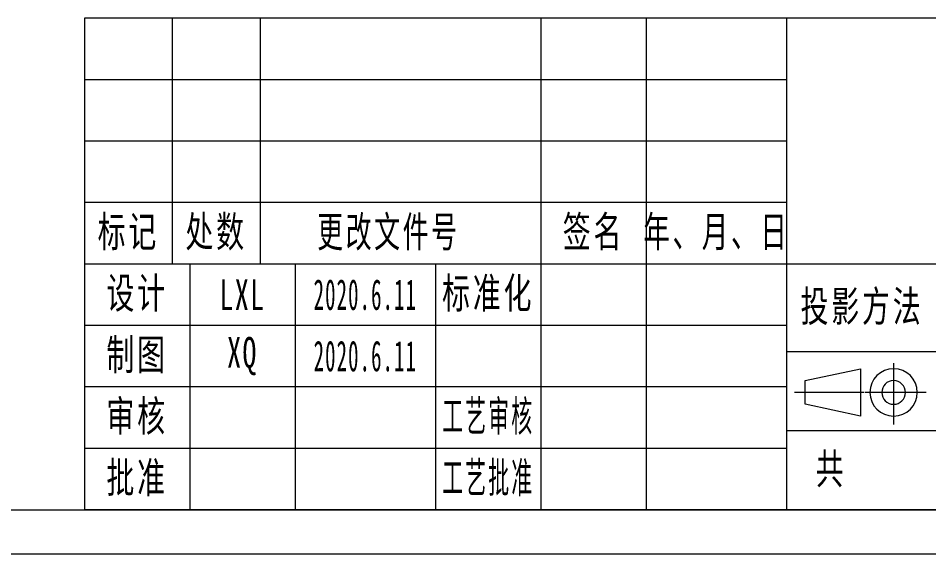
# Model space of a CAD drawing. Header units: millimetres. Extents: x -15766 to 80009, y -9701 to 15159.
# Drawn here: x -14044.9 to -13941.1, y 6746.4 to 6807.4 of the extents above; entities that cross this region are included whole.
import ezdxf

# ---------------------------------------------------------------- set-up
doc = ezdxf.new("R2010")
doc.units = ezdxf.units.MM
doc.linetypes.add('CENTER-HOKUTO_1', pattern=[16, 13, -1, 1, -1])
for name, color, linetype, lineweight in [('CDRAFT0', 7, 'Continuous', 18), ('title_frame', 7, 'Continuous', 18), ('尺寸线层', 3, 'Continuous', 18), ('粗实线层_1', 7, 'Continuous', 15), ('细实线层', 7, 'Continuous', 18)]:
    doc.layers.add(name, color=color, linetype=linetype, lineweight=lineweight)
doc.styles.add('UserTxtStyle1', font='', dxfattribs={"width": 0.618357})
doc.styles.add('UserTxtStyle2', font='', dxfattribs={"width": 0.634692})
doc.styles.add('标准', font='', dxfattribs={"width": 0.667})
doc.styles.get('UserTxtStyle1').set_extended_font_data('宋体')
doc.styles.get('UserTxtStyle2').set_extended_font_data('宋体')
doc.styles.get('标准').set_extended_font_data('宋体')

# ---------------------------------------------------------------- blocks, each defined once
blk = doc.blocks.new('*X1252')
at = {"layer": 'CDRAFT0'}
blk.add_line((0, 0), (420, 0), dxfattribs=at)
at = {"layer": '粗实线层_1'}
blk.add_line((25, 5), (415, 5), dxfattribs=at)

msp = doc.modelspace()

# ---------------------------------------------------------------- linework, layer by layer
at = {"layer": '粗实线层_1'}
for p, q in [((-13857.29998, 6807.35302), (-14037.29998, 6807.35302)), ((-14037.29998, 6807.35302), (-14037.29998, 6751.35302)), ((-13957.29998, 6807.35302), (-13957.29998, 6751.35302)), ((-13907.29998, 6779.35302), (-14037.29998, 6779.35302)), ((-13997.29998, 6779.35302), (-13997.29998, 6751.35302)), ((-13957.29998, 6772.35302), (-14037.29998, 6772.35302)), ((-13957.29998, 6765.35302), (-14037.29998, 6765.35302)), ((-13907.29998, 6760.35302), (-13957.29998, 6760.35302)), ((-13957.29998, 6758.35302), (-14037.29998, 6758.35302)), ((-13857.29998, 6751.35302), (-14037.29998, 6751.35302))]:
    msp.add_line(p, q, dxfattribs=at)
at = {"layer": '细实线层'}
for p, q in [((-14027.29998, 6807.35302), (-14027.29998, 6779.35302)), ((-14017.29998, 6807.35302), (-14017.29998, 6779.35302)), ((-13985.29998, 6807.35302), (-13985.29998, 6751.35302)), ((-13973.29998, 6807.35302), (-13973.29998, 6751.35302)), ((-13957.29998, 6800.35302), (-14037.29998, 6800.35302)), ((-13957.29998, 6793.35302), (-14037.29998, 6793.35302)), ((-13957.29998, 6786.35302), (-14037.29998, 6786.35302)), ((-14025.29998, 6779.35302), (-14025.29998, 6751.35302)), ((-14013.29998, 6779.35302), (-14013.29998, 6751.35302)), ((-13907.29998, 6769.35302), (-13957.29998, 6769.35302))]:
    msp.add_line(p, q, dxfattribs=at)
at = {"layer": '细实线层', "color": 2, "linetype": 'CENTER-HOKUTO_1', "lineweight": 18}
for p, q in [((-13945.10186, 6768.05284), (-13945.10186, 6761.07604)), ((-13948.45194, 6764.73184), (-13956.41, 6764.73184)), ((-13941.38952, 6764.73184), (-13948.34517, 6764.73184))]:
    msp.add_line(p, q, dxfattribs=at)
at = {"layer": '细实线层', "color": 3}
for p, q in [((-13955.19832, 6766.08184), (-13948.87126, 6767.43184)), ((-13948.87126, 6767.43184), (-13948.87126, 6762.03184)), ((-13955.19832, 6763.38184), (-13955.19832, 6766.08184)), ((-13948.87126, 6762.03184), (-13955.19832, 6763.38184))]:
    msp.add_line(p, q, dxfattribs=at)
for radius in [2.7, 1.35]:
    msp.add_arc((-13945.10186, 6764.73184), radius, 0, 359.9893827, dxfattribs=at)

# ---------------------------------------------------------------- block references
at = {"layer": 'title_frame'}
msp.add_blockref('*X1252', (-14272.29998, 6746.35302), dxfattribs=at)

# ---------------------------------------------------------------- texts
at = {"layer": '尺寸线层', "char_height": 3.5, "attachment_point": 5, "line_spacing_factor": 1.15057}
for s, insert, width, style in [('\\T1.1;标记', (-14032.29998, 6782.85302), 18, '标准'), ('\\T1.1;处数', (-14022.29998, 6782.85302), 18, '标准'), ('\\T1.1;更改文件号', (-14002.66656, 6782.82902), 30, 'UserTxtStyle1'), ('\\T1.1;签名', (-13979.29998, 6782.85302), 22, '标准'), ('\\T1.1;年、月、日', (-13965.29998, 6782.85302), 30, 'UserTxtStyle2'), ('\\T1.1;设计', (-14031.29998, 6775.85302), 22, '标准'), ('{\\T1.1;LXL}', (-14019.29998, 6775.85302), 22, '标准'), ('{\\W0.5;\\T1.1;2020.6.11}', (-14005.29998, 6775.85302), 16, '标准'), ('\\T1.1;标准化', (-13991.29998, 6775.85302), 22, '标准'), ('\\T1.1;投影方法', (-13948.70499, 6774.35302), 22, '标准'), ('\\T1.1;制图', (-14031.29998, 6768.85302), 22, '标准'), ('{\\T1.1;XQ}', (-14019.29998, 6768.85302), 22, '标准'), ('{\\W0.5;\\T1.1;2020.6.11}', (-14005.29998, 6768.85302), 16, '标准'), ('\\T1.1;审核', (-14031.29998, 6761.85302), 22, '标准'), ('{\\W0.5;\\T1.1;工艺审核}', (-13991.29998, 6761.85302), 22, '标准'), ('\\T1.1;共', (-13952.22865, 6755.85302), 8, '标准'), ('{\\T1.1;批准}', (-14031.29998, 6754.85302), 22, '标准'), ('{\\W0.5;\\T1.1;工艺批准}', (-13991.29998, 6754.85302), 22, '标准')]:
    msp.add_mtext(s, dxfattribs=dict(at, insert=insert, width=width, style=style))

doc.saveas('drawing.dxf')
